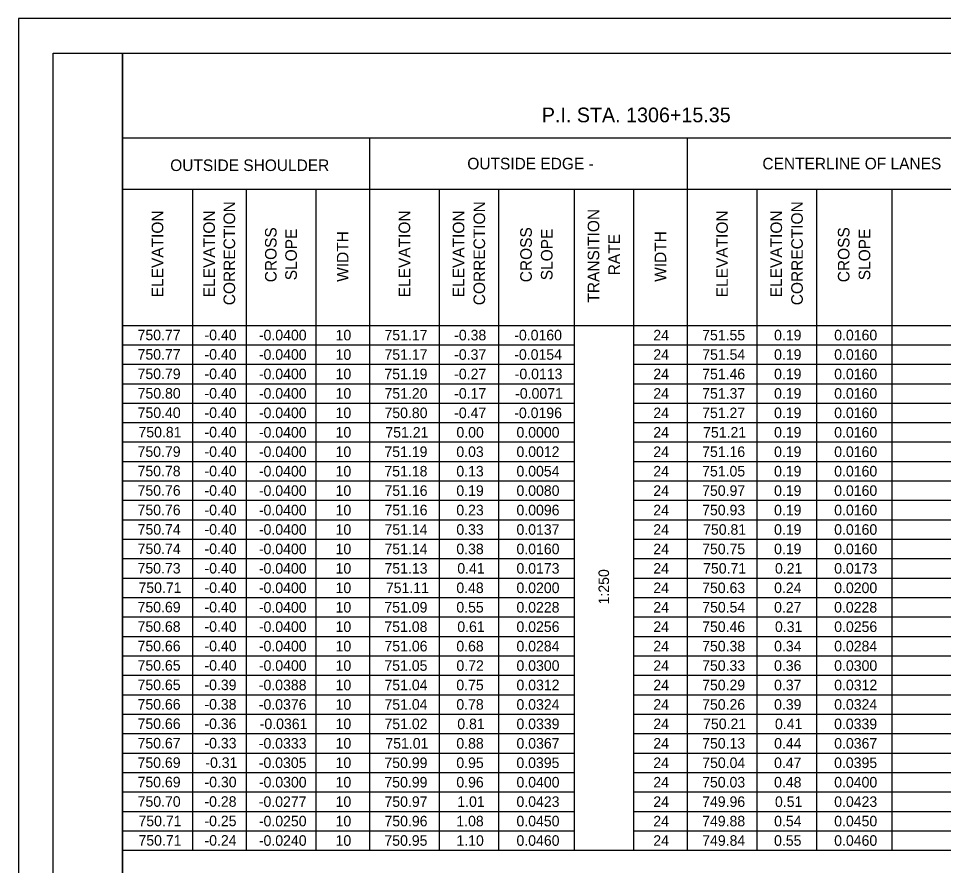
# Model space of a CAD drawing. Extents: x 0 to 34, y 0 to 22.
# Drawn here: x 0 to 13.32, y 9.8 to 22 of the extents above; entities that cross this region are included whole.
import ezdxf

# ---------------------------------------------------------------- set-up
doc = ezdxf.new("R2010")
doc.units = 0
for name, color, linetype in [('SH_Border', 7, 'Continuous'), ('SH_Cut_Line', 7, 'Continuous'), ('SH_Text', 7, 'Continuous')]:
    doc.layers.add(name, color=color, linetype=linetype)

msp = doc.modelspace()

# ---------------------------------------------------------------- linework, layer by layer
at = {"layer": 'SH_Border'}
for points in [[(0.5, 21.5), (1.5, 21.5), (1.5, 0.5), (0.5, 0.5)], [(1.5, 21.5), (33.5, 21.5), (33.5, 0.5), (1.5, 0.5)]]:
    msp.add_lwpolyline(points, close=True, dxfattribs=at)
at = {"layer": 'SH_Cut_Line'}
msp.add_lwpolyline([(0, 0), (34, 0), (34, 22), (0, 22)], close=True, dxfattribs=at)
at = {"layer": 'SH_Text'}
for p, q in [((1.5, 20.281), (32, 20.281)), ((1.5, 20.281), (1.5, 0.5)), ((5.055, 20.281), (5.055, 10.02)), ((9.631, 20.281), (9.631, 10.02)), ((1.5, 19.54), (26.387, 19.54)), ((2.504, 19.54), (2.504, 10.02)), ((3.278, 19.54), (3.278, 10.02)), ((4.282, 19.54), (4.282, 10.02)), ((6.059, 19.54), (6.059, 10.02)), ((6.915, 19.54), (6.915, 10.02)), ((8.002, 19.54), (8.002, 10.02)), ((8.858, 19.54), (8.858, 10.02)), ((10.635, 19.54), (10.635, 10.02)), ((11.491, 19.54), (11.491, 10.02)), ((12.577, 19.54), (12.577, 10.02)), ((1.5, 17.58), (32, 17.58)), ((1.5, 17.3), (8.002, 17.3)), ((8.858, 17.3), (32, 17.3)), ((1.5, 17.02), (8.002, 17.02)), ((8.858, 17.02), (32, 17.02)), ((1.5, 16.74), (8.002, 16.74)), ((8.858, 16.74), (32, 16.74)), ((1.5, 16.46), (8.002, 16.46)), ((8.858, 16.46), (32, 16.46)), ((1.5, 16.18), (8.002, 16.18)), ((8.858, 16.18), (32, 16.18)), ((1.5, 15.9), (8.002, 15.9)), ((8.858, 15.9), (32, 15.9)), ((1.5, 15.62), (8.002, 15.62)), ((8.858, 15.62), (32, 15.62)), ((1.5, 15.34), (8.002, 15.34)), ((8.858, 15.34), (32, 15.34)), ((1.5, 15.06), (8.002, 15.06)), ((8.858, 15.06), (32, 15.06)), ((1.5, 14.78), (8.002, 14.78)), ((8.858, 14.78), (32, 14.78)), ((1.5, 14.5), (8.002, 14.5)), ((8.858, 14.5), (32, 14.5)), ((1.5, 14.22), (8.002, 14.22)), ((8.858, 14.22), (32, 14.22)), ((1.5, 13.94), (8.002, 13.94)), ((8.858, 13.94), (32, 13.94)), ((1.5, 13.66), (8.002, 13.66)), ((8.858, 13.66), (32, 13.66)), ((1.5, 13.38), (8.002, 13.38)), ((8.858, 13.38), (32, 13.38)), ((1.5, 13.1), (8.002, 13.1)), ((8.858, 13.1), (32, 13.1)), ((1.5, 12.82), (8.002, 12.82)), ((8.858, 12.82), (32, 12.82)), ((1.5, 12.54), (8.002, 12.54)), ((8.858, 12.54), (32, 12.54)), ((1.5, 12.26), (8.002, 12.26)), ((8.858, 12.26), (32, 12.26)), ((1.5, 11.98), (8.002, 11.98)), ((8.858, 11.98), (32, 11.98)), ((1.5, 11.7), (8.002, 11.7)), ((8.858, 11.7), (32, 11.7)), ((1.5, 11.42), (8.002, 11.42)), ((8.858, 11.42), (32, 11.42)), ((1.5, 11.14), (8.002, 11.14)), ((8.858, 11.14), (32, 11.14)), ((1.5, 10.86), (8.002, 10.86)), ((8.858, 10.86), (32, 10.86)), ((1.5, 10.58), (8.002, 10.58)), ((8.858, 10.58), (32, 10.58)), ((1.5, 10.3), (8.002, 10.3)), ((8.858, 10.3), (32, 10.3)), ((1.5, 10.02), (5.055, 10.02)), ((5.055, 10.02), (26.387, 10.02))]:
    msp.add_line(p, q, dxfattribs=at)

# ---------------------------------------------------------------- texts
for s, height, p in [('P.I. STA. 1306+15.35', 0.21214, (7.537, 20.505)), ('OUTSIDE EDGE -', 0.16668, (6.464, 19.827)), ('CENTERLINE OF LANES', 0.16668, (10.714, 19.827)), ('OUTSIDE SHOULDER', 0.16668, (2.185, 19.803)), ('750.77', 0.1515, (1.715, 17.366)), ('-0.40', 0.1515, (2.679, 17.366)), ('-0.0400', 0.1515, (3.462, 17.364)), ('10', 0.1515, (4.567, 17.364)), ('751.17', 0.1515, (5.271, 17.364)), ('-0.38', 0.1515, (6.275, 17.364)), ('-0.0160', 0.1515, (7.14, 17.364)), ('24', 0.1515, (9.143, 17.364)), ('751.55', 0.1515, (9.846, 17.364)), ('0.19', 0.1515, (10.882, 17.364)), ('0.0160', 0.1515, (11.748, 17.364)), ('750.77', 0.1515, (1.715, 17.086)), ('-0.40', 0.1515, (2.679, 17.086)), ('-0.0400', 0.1515, (3.462, 17.084)), ('10', 0.1515, (4.567, 17.084)), ('751.17', 0.1515, (5.271, 17.084)), ('-0.37', 0.1515, (6.275, 17.084)), ('-0.0154', 0.1515, (7.14, 17.084)), ('24', 0.1515, (9.143, 17.084)), ('751.54', 0.1515, (9.847, 17.084)), ('0.19', 0.1515, (10.882, 17.084)), ('0.0160', 0.1515, (11.748, 17.084)), ('750.79', 0.1515, (1.715, 16.806)), ('-0.40', 0.1515, (2.679, 16.806)), ('-0.0400', 0.1515, (3.462, 16.804)), ('10', 0.1515, (4.567, 16.804)), ('751.19', 0.1515, (5.27, 16.804)), ('-0.27', 0.1515, (6.275, 16.804)), ('-0.0113', 0.1515, (7.147, 16.804)), ('24', 0.1515, (9.143, 16.804)), ('751.46', 0.1515, (9.846, 16.804)), ('0.19', 0.1515, (10.882, 16.804)), ('0.0160', 0.1515, (11.748, 16.804)), ('750.80', 0.1515, (1.716, 16.526)), ('-0.40', 0.1515, (2.679, 16.526)), ('-0.0400', 0.1515, (3.462, 16.524)), ('10', 0.1515, (4.567, 16.524)), ('751.20', 0.1515, (5.271, 16.524)), ('-0.17', 0.1515, (6.275, 16.524)), ('-0.0071', 0.1515, (7.153, 16.524)), ('24', 0.1515, (9.143, 16.524)), ('751.37', 0.1515, (9.846, 16.524)), ('0.19', 0.1515, (10.882, 16.524)), ('0.0160', 0.1515, (11.748, 16.524)), ('750.40', 0.1515, (1.716, 16.246)), ('-0.40', 0.1515, (2.679, 16.246)), ('-0.0400', 0.1515, (3.462, 16.244)), ('10', 0.1515, (4.567, 16.244)), ('750.80', 0.1515, (5.271, 16.244)), ('-0.47', 0.1515, (6.275, 16.244)), ('-0.0196', 0.1515, (7.14, 16.244)), ('24', 0.1515, (9.143, 16.244)), ('751.27', 0.1515, (9.846, 16.244)), ('0.19', 0.1515, (10.882, 16.244)), ('0.0160', 0.1515, (11.748, 16.244)), ('750.81', 0.1515, (1.728, 15.966)), ('-0.40', 0.1515, (2.679, 15.966)), ('-0.0400', 0.1515, (3.462, 15.964)), ('10', 0.1515, (4.567, 15.964)), ('751.21', 0.1515, (5.284, 15.964)), ('0.00', 0.1515, (6.307, 15.964)), ('0.0000', 0.1515, (7.172, 15.964)), ('24', 0.1515, (9.143, 15.964)), ('751.21', 0.1515, (9.86, 15.964)), ('0.19', 0.1515, (10.882, 15.964)), ('0.0160', 0.1515, (11.748, 15.964)), ('750.79', 0.1515, (1.715, 15.686)), ('-0.40', 0.1515, (2.679, 15.686)), ('-0.0400', 0.1515, (3.462, 15.684)), ('10', 0.1515, (4.567, 15.684)), ('751.19', 0.1515, (5.27, 15.684)), ('0.03', 0.1515, (6.306, 15.684)), ('0.0012', 0.1515, (7.172, 15.684)), ('24', 0.1515, (9.143, 15.684)), ('751.16', 0.1515, (9.846, 15.684)), ('0.19', 0.1515, (10.882, 15.684)), ('0.0160', 0.1515, (11.748, 15.684)), ('750.78', 0.1515, (1.715, 15.406)), ('-0.40', 0.1515, (2.679, 15.406)), ('-0.0400', 0.1515, (3.462, 15.404)), ('10', 0.1515, (4.567, 15.404)), ('751.18', 0.1515, (5.27, 15.404)), ('0.13', 0.1515, (6.306, 15.404)), ('0.0054', 0.1515, (7.172, 15.404)), ('24', 0.1515, (9.143, 15.404)), ('751.05', 0.1515, (9.846, 15.404)), ('0.19', 0.1515, (10.882, 15.404)), ('0.0160', 0.1515, (11.748, 15.404)), ('750.76', 0.1515, (1.715, 15.126)), ('-0.40', 0.1515, (2.679, 15.126)), ('-0.0400', 0.1515, (3.462, 15.124)), ('10', 0.1515, (4.567, 15.124)), ('751.16', 0.1515, (5.271, 15.124)), ('0.19', 0.1515, (6.306, 15.124)), ('0.0080', 0.1515, (7.172, 15.124)), ('24', 0.1515, (9.143, 15.124)), ('750.97', 0.1515, (9.846, 15.124)), ('0.19', 0.1515, (10.882, 15.124)), ('0.0160', 0.1515, (11.748, 15.124)), ('750.76', 0.1515, (1.715, 14.846)), ('-0.40', 0.1515, (2.679, 14.846)), ('-0.0400', 0.1515, (3.462, 14.844)), ('10', 0.1515, (4.567, 14.844)), ('751.16', 0.1515, (5.271, 14.844)), ('0.23', 0.1515, (6.306, 14.844)), ('0.0096', 0.1515, (7.172, 14.844)), ('24', 0.1515, (9.143, 14.844)), ('750.93', 0.1515, (9.846, 14.844)), ('0.19', 0.1515, (10.882, 14.844)), ('0.0160', 0.1515, (11.748, 14.844)), ('750.74', 0.1515, (1.716, 14.566)), ('-0.40', 0.1515, (2.679, 14.566)), ('-0.0400', 0.1515, (3.462, 14.564)), ('10', 0.1515, (4.567, 14.564)), ('751.14', 0.1515, (5.271, 14.564)), ('0.33', 0.1515, (6.306, 14.564)), ('0.0137', 0.1515, (7.172, 14.564)), ('24', 0.1515, (9.143, 14.564)), ('750.81', 0.1515, (9.86, 14.564)), ('0.19', 0.1515, (10.882, 14.564)), ('0.0160', 0.1515, (11.748, 14.564)), ('750.74', 0.1515, (1.716, 14.286)), ('-0.40', 0.1515, (2.679, 14.286)), ('-0.0400', 0.1515, (3.462, 14.284)), ('10', 0.1515, (4.567, 14.284)), ('751.14', 0.1515, (5.271, 14.284)), ('0.38', 0.1515, (6.306, 14.284)), ('0.0160', 0.1515, (7.172, 14.284)), ('24', 0.1515, (9.143, 14.284)), ('750.75', 0.1515, (9.846, 14.284)), ('0.19', 0.1515, (10.882, 14.284)), ('0.0160', 0.1515, (11.748, 14.284)), ('750.73', 0.1515, (1.715, 14.006)), ('-0.40', 0.1515, (2.679, 14.006)), ('-0.0400', 0.1515, (3.462, 14.004)), ('10', 0.1515, (4.567, 14.004)), ('751.13', 0.1515, (5.271, 14.004)), ('0.41', 0.1515, (6.32, 14.004)), ('0.0173', 0.1515, (7.172, 14.004)), ('24', 0.1515, (9.143, 14.004)), ('750.71', 0.1515, (9.86, 14.004)), ('0.21', 0.1515, (10.895, 14.004)), ('0.0173', 0.1515, (11.748, 14.004)), ('750.71', 0.1515, (1.728, 13.726)), ('-0.40', 0.1515, (2.679, 13.726)), ('-0.0400', 0.1515, (3.462, 13.724)), ('10', 0.1515, (4.567, 13.724)), ('751.11', 0.1515, (5.291, 13.724)), ('0.48', 0.1515, (6.306, 13.724)), ('0.0200', 0.1515, (7.172, 13.724)), ('24', 0.1515, (9.143, 13.724)), ('750.63', 0.1515, (9.846, 13.724)), ('0.24', 0.1515, (10.883, 13.724)), ('0.0200', 0.1515, (11.748, 13.724)), ('750.69', 0.1515, (1.715, 13.446)), ('-0.40', 0.1515, (2.679, 13.446)), ('-0.0400', 0.1515, (3.462, 13.444)), ('10', 0.1515, (4.567, 13.444)), ('751.09', 0.1515, (5.27, 13.444)), ('0.55', 0.1515, (6.306, 13.444)), ('0.0228', 0.1515, (7.172, 13.444)), ('24', 0.1515, (9.143, 13.444)), ('750.54', 0.1515, (9.847, 13.444)), ('0.27', 0.1515, (10.882, 13.444)), ('0.0228', 0.1515, (11.747, 13.444)), ('750.68', 0.1515, (1.715, 13.166)), ('-0.40', 0.1515, (2.679, 13.166)), ('-0.0400', 0.1515, (3.462, 13.164)), ('10', 0.1515, (4.567, 13.164)), ('751.08', 0.1515, (5.27, 13.164)), ('0.61', 0.1515, (6.32, 13.164)), ('0.0256', 0.1515, (7.172, 13.164)), ('24', 0.1515, (9.143, 13.164)), ('750.46', 0.1515, (9.846, 13.164)), ('0.31', 0.1515, (10.895, 13.164)), ('0.0256', 0.1515, (11.748, 13.164)), ('750.66', 0.1515, (1.715, 12.886)), ('-0.40', 0.1515, (2.679, 12.886)), ('-0.0400', 0.1515, (3.462, 12.884)), ('10', 0.1515, (4.567, 12.884)), ('751.06', 0.1515, (5.271, 12.884)), ('0.68', 0.1515, (6.306, 12.884)), ('0.0284', 0.1515, (7.172, 12.884)), ('24', 0.1515, (9.143, 12.884)), ('750.38', 0.1515, (9.846, 12.884)), ('0.34', 0.1515, (10.883, 12.884)), ('0.0284', 0.1515, (11.748, 12.884)), ('750.65', 0.1515, (1.715, 12.606)), ('-0.40', 0.1515, (2.679, 12.606)), ('-0.0400', 0.1515, (3.462, 12.604)), ('10', 0.1515, (4.567, 12.604)), ('751.05', 0.1515, (5.27, 12.604)), ('0.72', 0.1515, (6.307, 12.604)), ('0.0300', 0.1515, (7.172, 12.604)), ('24', 0.1515, (9.143, 12.604)), ('750.33', 0.1515, (9.846, 12.604)), ('0.36', 0.1515, (10.882, 12.604)), ('0.0300', 0.1515, (11.748, 12.604)), ('750.65', 0.1515, (1.715, 12.326)), ('-0.39', 0.1515, (2.678, 12.326)), ('-0.0388', 0.1515, (3.461, 12.324)), ('10', 0.1515, (4.567, 12.324)), ('751.04', 0.1515, (5.271, 12.324)), ('0.75', 0.1515, (6.306, 12.324)), ('0.0312', 0.1515, (7.172, 12.324)), ('24', 0.1515, (9.143, 12.324)), ('750.29', 0.1515, (9.846, 12.324)), ('0.37', 0.1515, (10.882, 12.324)), ('0.0312', 0.1515, (11.748, 12.324)), ('750.66', 0.1515, (1.715, 12.046)), ('-0.38', 0.1515, (2.678, 12.046)), ('-0.0376', 0.1515, (3.461, 12.044)), ('10', 0.1515, (4.567, 12.044)), ('751.04', 0.1515, (5.271, 12.044)), ('0.78', 0.1515, (6.306, 12.044)), ('0.0324', 0.1515, (7.172, 12.044)), ('24', 0.1515, (9.143, 12.044)), ('750.26', 0.1515, (9.846, 12.044)), ('0.39', 0.1515, (10.882, 12.044)), ('0.0324', 0.1515, (11.748, 12.044)), ('750.66', 0.1515, (1.715, 11.766)), ('-0.36', 0.1515, (2.678, 11.766)), ('-0.0361', 0.1515, (3.474, 11.764)), ('10', 0.1515, (4.567, 11.764)), ('751.02', 0.1515, (5.271, 11.764)), ('0.81', 0.1515, (6.32, 11.764)), ('0.0339', 0.1515, (7.172, 11.764)), ('24', 0.1515, (9.143, 11.764)), ('750.21', 0.1515, (9.86, 11.764)), ('0.41', 0.1515, (10.895, 11.764)), ('0.0339', 0.1515, (11.747, 11.764)), ('750.67', 0.1515, (1.715, 11.486)), ('-0.33', 0.1515, (2.678, 11.486)), ('-0.0333', 0.1515, (3.461, 11.484)), ('10', 0.1515, (4.567, 11.484)), ('751.01', 0.1515, (5.284, 11.484)), ('0.88', 0.1515, (6.306, 11.484)), ('0.0367', 0.1515, (7.172, 11.484)), ('24', 0.1515, (9.143, 11.484)), ('750.13', 0.1515, (9.846, 11.484)), ('0.44', 0.1515, (10.883, 11.484)), ('0.0367', 0.1515, (11.748, 11.484)), ('750.69', 0.1515, (1.715, 11.206)), ('-0.31', 0.1515, (2.691, 11.206)), ('-0.0305', 0.1515, (3.461, 11.204)), ('10', 0.1515, (4.567, 11.204)), ('750.99', 0.1515, (5.27, 11.204)), ('0.95', 0.1515, (6.306, 11.204)), ('0.0395', 0.1515, (7.171, 11.204)), ('24', 0.1515, (9.143, 11.204)), ('750.04', 0.1515, (9.847, 11.204)), ('0.47', 0.1515, (10.882, 11.204)), ('0.0395', 0.1515, (11.747, 11.204)), ('750.69', 0.1515, (1.715, 10.926)), ('-0.30', 0.1515, (2.679, 10.926)), ('-0.0300', 0.1515, (3.462, 10.924)), ('10', 0.1515, (4.567, 10.924)), ('750.99', 0.1515, (5.27, 10.924)), ('0.96', 0.1515, (6.306, 10.924)), ('0.0400', 0.1515, (7.172, 10.924)), ('24', 0.1515, (9.143, 10.924)), ('750.03', 0.1515, (9.846, 10.924)), ('0.48', 0.1515, (10.882, 10.924)), ('0.0400', 0.1515, (11.748, 10.924)), ('750.70', 0.1515, (1.716, 10.646)), ('-0.28', 0.1515, (2.678, 10.646)), ('-0.0277', 0.1515, (3.461, 10.644)), ('10', 0.1515, (4.567, 10.644)), ('750.97', 0.1515, (5.271, 10.644)), ('1.01', 0.1515, (6.32, 10.644)), ('0.0423', 0.1515, (7.172, 10.644)), ('24', 0.1515, (9.143, 10.644)), ('749.96', 0.1515, (9.846, 10.644)), ('0.51', 0.1515, (10.895, 10.644)), ('0.0423', 0.1515, (11.748, 10.644)), ('750.71', 0.1515, (1.728, 10.366)), ('-0.25', 0.1515, (2.678, 10.366)), ('-0.0250', 0.1515, (3.462, 10.364)), ('10', 0.1515, (4.567, 10.364)), ('750.96', 0.1515, (5.271, 10.364)), ('1.08', 0.1515, (6.306, 10.364)), ('0.0450', 0.1515, (7.172, 10.364)), ('24', 0.1515, (9.143, 10.364)), ('749.88', 0.1515, (9.846, 10.364)), ('0.54', 0.1515, (10.883, 10.364)), ('0.0450', 0.1515, (11.748, 10.364)), ('750.71', 0.1515, (1.728, 10.086)), ('-0.24', 0.1515, (2.679, 10.086)), ('-0.0240', 0.1515, (3.462, 10.084)), ('10', 0.1515, (4.567, 10.084)), ('750.95', 0.1515, (5.27, 10.084)), ('1.10', 0.1515, (6.307, 10.084)), ('0.0460', 0.1515, (7.172, 10.084)), ('24', 0.1515, (9.143, 10.084)), ('749.84', 0.1515, (9.847, 10.084)), ('0.55', 0.1515, (10.882, 10.084)), ('0.0460', 0.1515, (11.748, 10.084))]:
    msp.add_text(s, height=height, dxfattribs=at).set_placement(p)
for s, height, p in [('CORRECTION', 0.1666, (3.12, 17.87)), ('CORRECTION', 0.1666, (6.72, 17.87)), ('CORRECTION', 0.1666, (11.296, 17.87)), ('ELEVATION', 0.1666, (2.085, 17.985)), ('ELEVATION ', 0.1666, (2.828, 17.985)), ('ELEVATION', 0.1666, (5.641, 17.985)), ('ELEVATION', 0.1666, (6.421, 17.985)), ('TRANSITION', 0.1666, (8.364, 17.908)), ('ELEVATION', 0.1666, (10.216, 17.985)), ('ELEVATION', 0.1666, (10.997, 17.985)), ('CROSS                                ', 0.16657, (3.717, 18.201)), ('SLOPE', 0.1666, (4.009, 18.23)), ('WIDTH', 0.1666, (4.752, 18.207)), ('CROSS', 0.1666, (7.393, 18.201)), ('SLOPE', 0.1666, (7.691, 18.23)), ('WIDTH', 0.1666, (9.328, 18.207)), ('CROSS', 0.1666, (11.968, 18.201)), ('SLOPE', 0.1666, (12.267, 18.23)), ('RATE', 0.1666, (8.662, 18.301)), ('1:250', 0.1514, (8.505, 13.561))]:
    msp.add_text(s, height=height, rotation=90, dxfattribs=at).set_placement(p)

doc.saveas('drawing.dxf')
